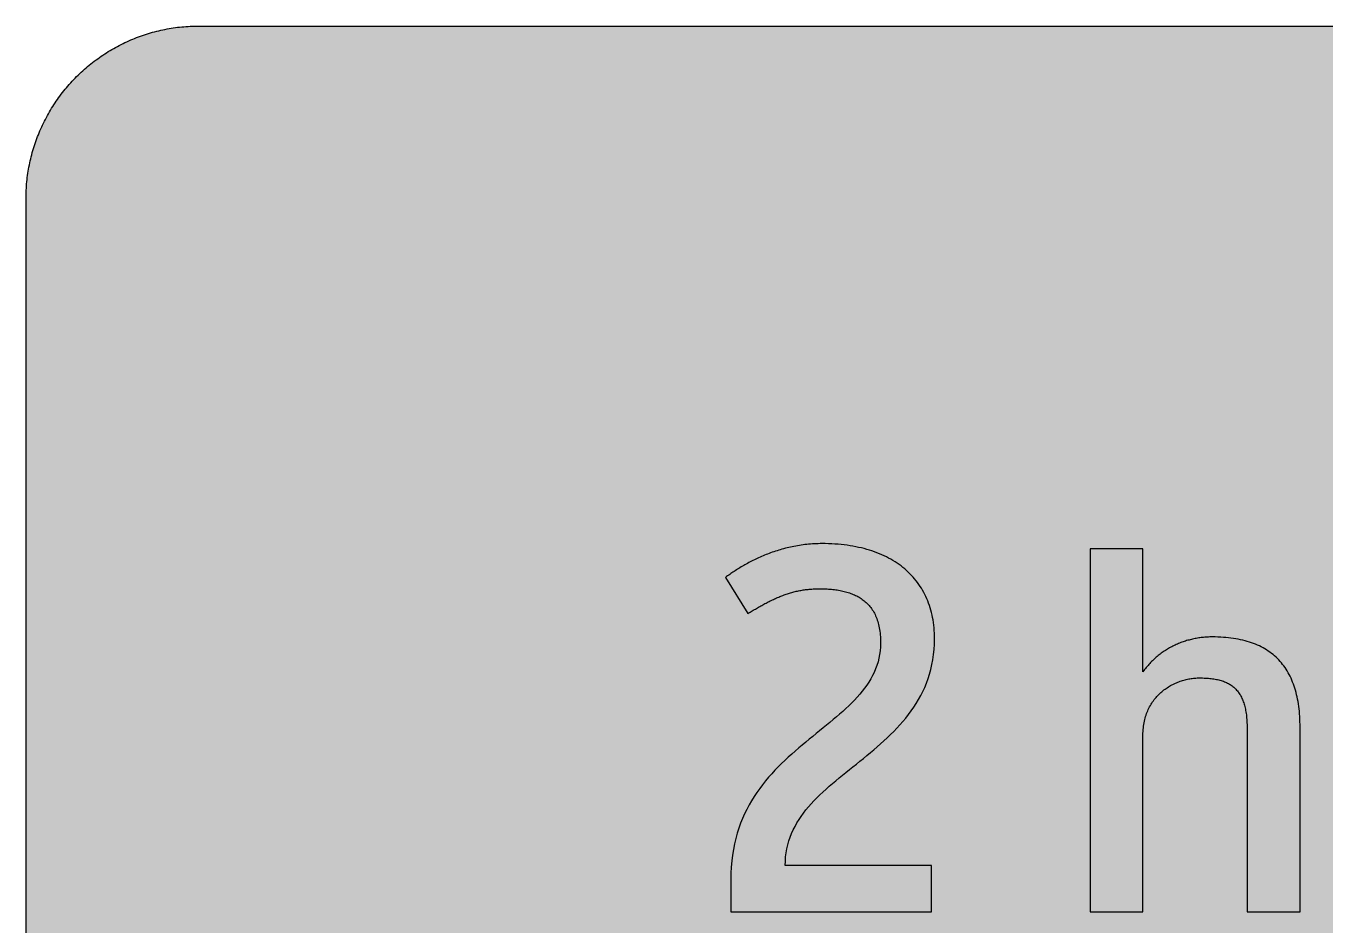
# Model space of a CAD drawing. Header units: millimetres. Extents: x 0 to 212, y 0 to 116.
# Drawn here: x 0.1 to 106.2, y 43 to 116.5 of the extents above; entities that cross this region are included whole.
import ezdxf

# ---------------------------------------------------------------- set-up
doc = ezdxf.new("R2010")
doc.units = ezdxf.units.MM

msp = doc.modelspace()

# ---------------------------------------------------------------- hatches: boundary and pattern name
for color, points in [(254, [(14.1633, 0.0536), (13.9878, 0.0533), (13.8125, 0.0559), (13.6373, 0.061), (13.462, 0.0686), (13.2893, 0.0787), (13.114, 0.0914), (12.9413, 0.1041), (12.7686, 0.1219), (12.5959, 0.1397), (12.4231, 0.16), (12.2504, 0.1829), (12.0777, 0.2057), (11.9075, 0.2337), (11.7373, 0.2616), (11.5672, 0.2921), (11.397, 0.3251), (11.2268, 0.3607), (11.0592, 0.3988), (10.8915, 0.4369), (10.7239, 0.4775), (10.5562, 0.5207), (10.3886, 0.5664), (10.2235, 0.6121), (10.0584, 0.6629), (9.8933, 0.7137), (9.7307, 0.7671), (9.5682, 0.8204), (9.4056, 0.8788), (9.2431, 0.9373), (9.083, 0.9982), (8.923, 1.0617), (8.763, 1.1252), (8.6055, 1.1938), (8.4455, 1.2624), (8.2906, 1.331), (8.1331, 1.4046), (7.9781, 1.4783), (7.8232, 1.5545), (7.6708, 1.6332), (7.5184, 1.7145), (7.366, 1.7958), (7.2161, 1.8796), (7.0663, 1.966), (6.919, 2.0523), (6.7716, 2.1438), (6.6243, 2.2352), (6.4795, 2.3266), (6.3348, 2.4232), (6.19, 2.5197), (6.0477, 2.6187), (5.908, 2.7178), (5.7683, 2.8194), (5.6286, 2.9235), (5.4915, 3.0302), (5.3543, 3.1369), (5.2197, 3.2461), (5.0851, 3.3579), (4.953, 3.4722), (4.8209, 3.5865), (4.6914, 3.7033), (4.5644, 3.8202), (4.4348, 3.9395), (4.3104, 4.0615), (4.1859, 4.1859), (4.0615, 4.3104), (3.9395, 4.4348), (3.8202, 4.5618), (3.7033, 4.6914), (3.5865, 4.8209), (3.4722, 4.953), (3.3579, 5.0851), (3.2487, 5.2197), (3.1369, 5.3543), (3.0302, 5.4915), (2.9235, 5.6286), (2.8194, 5.7683), (2.7178, 5.908), (2.6187, 6.0477), (2.5197, 6.19), (2.4232, 6.3348), (2.3266, 6.477), (2.2352, 6.6243), (2.1438, 6.7691), (2.0523, 6.919), (1.966, 7.0663), (1.8796, 7.2161), (1.7958, 7.366), (1.7145, 7.5184), (1.6332, 7.6708), (1.5545, 7.8232), (1.4783, 7.9781), (1.4046, 8.1331), (1.331, 8.2906), (1.2598, 8.4455), (1.1913, 8.603), (1.1252, 8.763), (1.0592, 8.923), (0.9982, 9.083), (0.9373, 9.2431), (0.8763, 9.4056), (0.8204, 9.5682), (0.7645, 9.7307), (0.7112, 9.8933), (0.6604, 10.0584), (0.6121, 10.2235), (0.5639, 10.3911), (0.5207, 10.5562), (0.4775, 10.7239), (0.4343, 10.8915), (0.3962, 11.0592), (0.3607, 11.2268), (0.3251, 11.397), (0.2921, 11.5672), (0.2616, 11.7373), (0.2311, 11.9075), (0.2057, 12.0802), (0.1803, 12.2504), (0.1575, 12.4231), (0.1372, 12.5959), (0.1194, 12.7686), (0.1041, 12.9413), (0.0889, 13.1166), (0.0787, 13.2893), (0.0686, 13.4645), (0.061, 13.6373), (0.0559, 13.8125), (0.0508, 13.9878), (0.0508, 14.163), (0.0522, 102.3592), (0.0508, 102.5322), (0.0559, 102.7074), (0.061, 102.8827), (0.0686, 103.058), (0.0787, 103.2307), (0.0889, 103.4059), (0.1041, 103.5787), (0.1194, 103.7514), (0.1372, 103.9241), (0.1575, 104.0968), (0.1803, 104.2695), (0.2057, 104.4423), (0.2311, 104.6124), (0.2616, 104.7826), (0.2921, 104.9528), (0.3251, 105.123), (0.3607, 105.2932), (0.3962, 105.4608), (0.4343, 105.6284), (0.4775, 105.7961), (0.5207, 105.9637), (0.5639, 106.1314), (0.6121, 106.2965), (0.6604, 106.4616), (0.7112, 106.6267), (0.7645, 106.7892), (0.8204, 106.9518), (0.8763, 107.1143), (0.9373, 107.2769), (0.9982, 107.4369), (1.0592, 107.5969), (1.1252, 107.757), (1.1913, 107.9144), (1.2598, 108.0745), (1.331, 108.2294), (1.4046, 108.3869), (1.4783, 108.5418), (1.5545, 108.6968), (1.6332, 108.8492), (1.7145, 109.0016), (1.7958, 109.154), (1.8796, 109.3038), (1.966, 109.4537), (2.0523, 109.601), (2.1438, 109.7483), (2.2352, 109.8956), (2.3266, 110.0404), (2.4232, 110.1852), (2.5197, 110.33), (2.6187, 110.4722), (2.7178, 110.6119), (2.8194, 110.7516), (2.9235, 110.8913), (3.0302, 111.0285), (3.1369, 111.1656), (3.2487, 111.3003), (3.3579, 111.4349), (3.4722, 111.567), (3.5865, 111.699), (3.7033, 111.8286), (3.8202, 111.9556), (3.9395, 112.0851), (4.0615, 112.2096), (4.1859, 112.334), (4.3104, 112.4585), (4.4348, 112.5804), (4.5644, 112.6998), (4.6914, 112.8166), (4.8209, 112.9335), (4.953, 113.0478), (5.0851, 113.1621), (5.2197, 113.2713), (5.3543, 113.3831), (5.4915, 113.4897), (5.6286, 113.5964), (5.7683, 113.7006), (5.908, 113.8022), (6.0477, 113.9012), (6.19, 114.0003), (6.3348, 114.0968), (6.4795, 114.1933), (6.6243, 114.2848), (6.7716, 114.3762), (6.919, 114.4676), (7.0663, 114.554), (7.2161, 114.6404), (7.366, 114.7242), (7.5184, 114.8055), (7.6708, 114.8867), (7.8232, 114.9655), (7.9781, 115.0417), (8.1331, 115.1153), (8.2906, 115.189), (8.4455, 115.2601), (8.6055, 115.3287), (8.763, 115.3947), (8.923, 115.4608), (9.083, 115.5217), (9.2431, 115.5827), (9.4056, 115.6437), (9.5682, 115.6995), (9.7307, 115.7554), (9.8933, 115.8088), (10.0584, 115.8596), (10.2235, 115.9078), (10.3886, 115.9561), (10.5562, 115.9993), (10.7239, 116.0424), (10.8915, 116.0856), (11.0592, 116.1237), (11.2268, 116.1593), (11.397, 116.1948), (11.5672, 116.2279), (11.7373, 116.2583), (11.9075, 116.2888), (12.0777, 116.3142), (12.2504, 116.3396), (12.4231, 116.3625), (12.5959, 116.3828), (12.7686, 116.4006), (12.9413, 116.4158), (13.114, 116.4311), (13.2893, 116.4412), (13.462, 116.4514), (13.6373, 116.459), (13.8125, 116.4641), (13.9878, 116.4692), (14.163, 116.4692), (197.6078, 116.4703), (197.7822, 116.4692), (197.9574, 116.4641), (198.1327, 116.459), (198.3054, 116.4514), (198.4807, 116.4412), (198.6534, 116.4311), (198.8287, 116.4158), (199.0014, 116.4006), (199.1741, 116.3828), (199.3468, 116.3625), (199.5195, 116.3396), (199.6897, 116.3142), (199.8624, 116.2888), (200.0326, 116.2583), (200.2028, 116.2279), (200.373, 116.1948), (200.5432, 116.1593), (200.7108, 116.1237), (200.8784, 116.0856), (201.0461, 116.0424), (201.2137, 115.9993), (201.3788, 115.9561), (201.5465, 115.9078), (201.7116, 115.8596), (201.8767, 115.8088), (202.0392, 115.7554), (202.2018, 115.6995), (202.3643, 115.6437), (202.5269, 115.5827), (202.6869, 115.5217), (202.8469, 115.4608), (203.007, 115.3947), (203.167, 115.3287), (203.3245, 115.2601), (203.4794, 115.189), (203.6369, 115.1153), (203.7918, 115.0417), (203.9468, 114.9655), (204.0992, 114.8867), (204.2516, 114.8055), (204.404, 114.7242), (204.5538, 114.6404), (204.7037, 114.554), (204.8535, 114.4676), (205.0009, 114.3762), (205.1456, 114.2848), (205.293, 114.1933), (205.4352, 114.0968), (205.58, 114.0003), (205.7222, 113.9012), (205.8619, 113.8022), (206.0016, 113.7006), (206.1413, 113.5964), (206.2785, 113.4897), (206.4156, 113.3831), (206.5503, 113.2713), (206.6849, 113.1621), (206.817, 113.0478), (206.949, 112.9335), (207.0786, 112.8166), (207.2081, 112.6998), (207.3351, 112.5804), (207.4596, 112.4585), (207.584, 112.334), (207.7085, 112.2096), (207.8304, 112.0851), (207.9498, 111.9556), (208.0666, 111.8286), (208.1835, 111.699), (208.2978, 111.567), (208.4121, 111.4349), (208.5238, 111.3003), (208.6331, 111.1656), (208.7397, 111.0285), (208.8464, 110.8913), (208.9506, 110.7516), (209.0522, 110.6119), (209.1512, 110.4722), (209.2503, 110.33), (209.3468, 110.1852), (209.4433, 110.0404), (209.5348, 109.8956), (209.6262, 109.7483), (209.7176, 109.601), (209.804, 109.4537), (209.8904, 109.3038), (209.9742, 109.154), (210.0555, 109.0016), (210.1367, 108.8492), (210.2155, 108.6968), (210.2917, 108.5418), (210.3653, 108.3869), (210.439, 108.2294), (210.5076, 108.0745), (210.5762, 107.9144), (210.6447, 107.757), (210.7082, 107.5969), (210.7717, 107.4369), (210.8327, 107.2769), (210.8911, 107.1143), (210.9495, 106.9518), (211.0029, 106.7892), (211.0562, 106.6267), (211.107, 106.4616), (211.1578, 106.2965), (211.2035, 106.1314), (211.2493, 105.9637), (211.2924, 105.7961), (211.3331, 105.6284), (211.3712, 105.4608), (211.4093, 105.2932), (211.4448, 105.123), (211.4779, 104.9528), (211.5083, 104.7826), (211.5363, 104.6124), (211.5642, 104.4423), (211.5871, 104.2695), (211.6099, 104.0968), (211.6303, 103.9241), (211.648, 103.7514), (211.6658, 103.5787), (211.6785, 103.4059), (211.6912, 103.2307), (211.7014, 103.058), (211.709, 102.8827), (211.7141, 102.7074), (211.7166, 102.5322), (211.7166, 102.3569), (211.7189, 14.1647), (211.7166, 13.9878), (211.7141, 13.8125), (211.709, 13.6373), (211.7014, 13.4645), (211.6912, 13.2893), (211.6785, 13.1166), (211.6658, 12.9413), (211.648, 12.7686), (211.6303, 12.5959), (211.6099, 12.4231), (211.5871, 12.2504), (211.5642, 12.0802), (211.5363, 11.9075), (211.5083, 11.7373), (211.4779, 11.5672), (211.4448, 11.397), (211.4093, 11.2268), (211.3712, 11.0592), (211.3331, 10.8915), (211.2924, 10.7239), (211.2493, 10.5562), (211.2035, 10.3911), (211.1578, 10.2235), (211.107, 10.0584), (211.0562, 9.8933), (211.0029, 9.7307), (210.9495, 9.5682), (210.8911, 9.4056), (210.8327, 9.2431), (210.7717, 9.083), (210.7082, 8.923), (210.6447, 8.763), (210.5762, 8.603), (210.5076, 8.4455), (210.439, 8.2906), (210.3653, 8.1331), (210.2917, 7.9781), (210.2155, 7.8232), (210.1367, 7.6708), (210.0555, 7.5184), (209.9742, 7.366), (209.8904, 7.2161), (209.804, 7.0663), (209.7176, 6.919), (209.6262, 6.7691), (209.5348, 6.6243), (209.4433, 6.477), (209.3468, 6.3348), (209.2503, 6.19), (209.1512, 6.0477), (209.0522, 5.908), (208.9506, 5.7683), (208.8464, 5.6286), (208.7397, 5.4915), (208.6331, 5.3543), (208.5238, 5.2197), (208.4121, 5.0851), (208.2978, 4.953), (208.1835, 4.8209), (208.0666, 4.6914), (207.9498, 4.5618), (207.8304, 4.4348), (207.7085, 4.3104), (207.584, 4.1859), (207.4596, 4.0615), (207.3351, 3.9395), (207.2081, 3.8202), (207.0786, 3.7033), (206.949, 3.5865), (206.817, 3.4722), (206.6849, 3.3579), (206.5503, 3.2461), (206.4156, 3.1369), (206.2785, 3.0302), (206.1413, 2.9235), (206.0016, 2.8194), (205.8619, 2.7178), (205.7222, 2.6187), (205.58, 2.5197), (205.4352, 2.4232), (205.293, 2.3266), (205.1456, 2.2352), (205.0009, 2.1438), (204.8535, 2.0523), (204.7037, 1.966), (204.5538, 1.8796), (204.404, 1.7958), (204.2516, 1.7145), (204.0992, 1.6332), (203.9468, 1.5545), (203.7918, 1.4783), (203.6369, 1.4046), (203.4794, 1.331), (203.3245, 1.2624), (203.167, 1.1938), (203.007, 1.1252), (202.8469, 1.0617), (202.6869, 0.9982), (202.5269, 0.9373), (202.3643, 0.8788), (202.2018, 0.8204), (202.0392, 0.7671), (201.8767, 0.7137), (201.7116, 0.6629), (201.5465, 0.6121), (201.3788, 0.5664), (201.2137, 0.5207), (201.0461, 0.4775), (200.8784, 0.4369), (200.7108, 0.3988), (200.5432, 0.3607), (200.373, 0.3251), (200.2028, 0.2921), (200.0326, 0.2616), (199.8624, 0.2337), (199.6897, 0.2057), (199.5195, 0.1829), (199.3468, 0.16), (199.1741, 0.1397), (199.0014, 0.1219), (198.8287, 0.1041), (198.6534, 0.0914), (198.4807, 0.0787), (198.3054, 0.0686), (198.1327, 0.061), (197.9574, 0.0559), (197.7822, 0.0533), (197.6069, 0.0533)]), (59, [(64.8367, 70.5234), (64.9605, 70.5206), (65.085, 70.5206), (65.2094, 70.5155), (65.3313, 70.5129), (65.4533, 70.5053), (65.5752, 70.4977), (65.6971, 70.4901), (65.8165, 70.4799), (65.9359, 70.4672), (66.0527, 70.452), (66.1721, 70.4367), (66.2864, 70.4215), (66.4032, 70.4012), (66.5175, 70.3809), (66.6293, 70.358), (66.741, 70.3351), (66.8528, 70.3072), (66.962, 70.2793), (67.0687, 70.2488), (67.1754, 70.2183), (67.2821, 70.1827), (67.3862, 70.1472), (67.4878, 70.1091), (67.5894, 70.0659), (67.6885, 70.0227), (67.785, 69.9795), (67.8815, 69.9313), (67.9755, 69.8805), (68.0669, 69.8271), (68.1584, 69.7713), (68.2473, 69.7154), (68.3336, 69.6544), (68.4174, 69.5909), (68.5013, 69.5274), (68.5825, 69.4588), (68.6613, 69.3877), (68.7375, 69.3141), (68.8111, 69.2379), (68.8848, 69.1566), (68.9534, 69.0753), (69.022, 68.9915), (69.0855, 68.9026), (69.149, 68.8111), (69.2099, 68.7172), (69.2683, 68.6181), (69.3217, 68.519), (69.375, 68.4149), (69.4258, 68.3082), (69.4715, 68.1965), (69.5173, 68.0847), (69.5604, 67.9679), (69.5985, 67.8459), (69.6341, 67.7215), (69.6671, 67.5945), (69.6976, 67.4649), (69.7255, 67.3303), (69.7509, 67.1906), (69.7713, 67.0509), (69.789, 66.9036), (69.8043, 66.7563), (69.8144, 66.6013), (69.8246, 66.4439), (69.8297, 66.2838), (69.8297, 66.1187), (69.8221, 65.7885), (69.7967, 65.466), (69.7535, 65.1535), (69.6925, 64.8487), (69.6189, 64.549), (69.5274, 64.2595), (69.4233, 63.975), (69.3039, 63.6981), (69.1718, 63.4263), (69.027, 63.1622), (68.8696, 62.9006), (68.7019, 62.6466), (68.5216, 62.3951), (68.3311, 62.1487), (68.1304, 61.9074), (67.9196, 61.6687), (67.6986, 61.4324), (67.4726, 61.1988), (67.2363, 60.9676), (66.9925, 60.739), (66.7436, 60.513), (66.487, 60.2844), (66.2254, 60.0608), (65.9587, 59.8348), (65.6895, 59.6087), (65.4152, 59.3852), (65.1358, 59.1591), (64.8538, 58.9305), (64.5719, 58.7019), (64.2874, 58.4708), (64.0004, 58.2371), (63.7134, 58.0034), (63.4263, 57.7647), (63.1419, 57.5208), (62.8548, 57.2745), (62.5729, 57.0255), (62.291, 56.7715), (62.0141, 56.5099), (61.7398, 56.2458), (61.468, 55.9765), (61.2013, 55.6997), (60.9397, 55.4152), (60.6831, 55.1256), (60.4342, 54.8284), (60.1904, 54.5236), (59.9567, 54.2087), (59.7281, 53.8886), (59.5071, 53.5584), (59.2988, 53.2181), (59.0956, 52.8701), (58.9051, 52.512), (58.7248, 52.1437), (58.5572, 51.7627), (58.3997, 51.3715), (58.2549, 50.9702), (58.1228, 50.5562), (58.0034, 50.1294), (57.8993, 49.69), (57.8079, 49.2404), (57.7342, 48.7756), (57.6758, 48.2956), (57.6326, 47.8028), (57.6047, 47.2948), (57.597, 46.7741), (57.598, 44.1508), (73.9814, 44.1508), (73.9814, 47.9182), (62.0434, 47.9182), (62.0522, 48.2752), (62.0776, 48.6232), (62.1208, 48.9636), (62.1792, 49.2938), (62.2529, 49.6164), (62.3443, 49.9313), (62.4484, 50.2387), (62.5653, 50.5384), (62.6974, 50.8305), (62.8421, 51.1175), (62.9996, 51.3969), (63.1673, 51.6712), (63.3476, 51.9379), (63.5381, 52.2021), (63.7362, 52.4586), (63.947, 52.7126), (64.1655, 52.9615), (64.3915, 53.2079), (64.6278, 53.4492), (64.8691, 53.6905), (65.118, 53.9267), (65.3745, 54.1604), (65.6336, 54.3916), (65.9003, 54.6202), (66.1695, 54.8488), (66.4439, 55.0774), (66.7207, 55.3034), (67.0001, 55.532), (67.2821, 55.7581), (67.5665, 55.9841), (67.851, 56.2127), (68.138, 56.4413), (68.4225, 56.6725), (68.7095, 56.9036), (68.9915, 57.1398), (69.276, 57.3761), (69.5554, 57.6148), (69.8322, 57.8587), (70.1065, 58.105), (70.3758, 58.3565), (70.6425, 58.6105), (70.9016, 58.8696), (71.1581, 59.1337), (71.407, 59.4055), (71.6483, 59.6798), (71.882, 59.9618), (72.1106, 60.2488), (72.329, 60.5434), (72.5373, 60.8457), (72.738, 61.153), (72.9285, 61.4705), (73.1088, 61.7957), (73.2765, 62.1284), (73.4339, 62.4713), (73.5787, 62.8244), (73.7108, 63.185), (73.8276, 63.5559), (73.9318, 63.9369), (74.0232, 64.328), (74.0969, 64.7319), (74.1553, 65.1459), (74.1985, 65.5701), (74.2239, 66.0095), (74.234, 66.4591), (74.2315, 66.6826), (74.2239, 66.9061), (74.2112, 67.1246), (74.1934, 67.3405), (74.1705, 67.5538), (74.1451, 67.7647), (74.1121, 67.9729), (74.074, 68.1761), (74.0334, 68.3793), (73.9877, 68.5775), (73.9343, 68.773), (73.8784, 68.9661), (73.8175, 69.154), (73.754, 69.342), (73.6829, 69.5249), (73.6092, 69.7052), (73.5279, 69.883), (73.4441, 70.0557), (73.3552, 70.2259), (73.2638, 70.3936), (73.1647, 70.5587), (73.0631, 70.7187), (72.9564, 70.8762), (72.8447, 71.0311), (72.7304, 71.181), (72.611, 71.3283), (72.4865, 71.4731), (72.357, 71.6128), (72.2249, 71.7499), (72.0877, 71.8845), (71.9455, 72.0141), (71.8007, 72.1411), (71.6509, 72.2655), (71.4959, 72.3849), (71.3384, 72.5018), (71.1759, 72.6135), (71.0082, 72.7227), (70.8381, 72.8269), (70.6628, 72.9285), (70.485, 73.0275), (70.3021, 73.1215), (70.1142, 73.2104), (69.9237, 73.2993), (69.7306, 73.3806), (69.53, 73.4593), (69.3293, 73.5355), (69.121, 73.6067), (68.9127, 73.6752), (68.6968, 73.7387), (68.4809, 73.7972), (68.26, 73.853), (68.0339, 73.9038), (67.8053, 73.9521), (67.5716, 73.9953), (67.3354, 74.0359), (67.0966, 74.0715), (66.8528, 74.102), (66.6039, 74.1299), (66.355, 74.1528), (66.101, 74.1731), (65.8419, 74.1858), (65.5803, 74.1985), (65.3161, 74.2036), (65.0469, 74.2061), (64.8868, 74.2036), (64.7294, 74.201), (64.5693, 74.1959), (64.4144, 74.1883), (64.2569, 74.1807), (64.102, 74.168), (63.9496, 74.1553), (63.7972, 74.1401), (63.6448, 74.1223), (63.4949, 74.1045), (63.3451, 74.0842), (63.1977, 74.0613), (63.0504, 74.0359), (62.9031, 74.0105), (62.7583, 73.9826), (62.6161, 73.9546), (62.4738, 73.9242), (62.3316, 73.8911), (62.1919, 73.8581), (62.0522, 73.8226), (61.915, 73.787), (61.7779, 73.7489), (61.6407, 73.7108), (61.5086, 73.6702), (61.374, 73.6295), (61.2419, 73.5863), (61.1124, 73.5432), (60.9829, 73.4974), (60.8533, 73.4517), (60.7263, 73.4035), (60.6019, 73.3552), (60.4749, 73.3069), (60.3529, 73.2561), (60.231, 73.2053), (60.1091, 73.1545), (59.9897, 73.1012), (59.8703, 73.0479), (59.7535, 72.9945), (59.6392, 72.9386), (59.5249, 72.8828), (59.4106, 72.8269), (59.2988, 72.771), (59.1871, 72.7126), (59.0779, 72.6542), (58.9712, 72.5957), (58.8645, 72.5373), (58.7578, 72.4789), (58.6537, 72.4205), (58.5521, 72.3595), (58.4505, 72.3011), (58.3489, 72.2401), (58.2498, 72.1792), (58.1533, 72.1182), (58.0568, 72.0573), (57.9628, 71.9988), (57.8688, 71.9379), (57.7774, 71.8769), (57.6885, 71.816), (57.597, 71.755), (57.5107, 71.694), (57.4243, 71.6331), (57.338, 71.5747), (57.2567, 71.5137), (57.1729, 71.4527), (58.995, 68.4925), (59.0829, 68.547), (59.1718, 68.6003), (59.2607, 68.6562), (59.3471, 68.7095), (59.436, 68.7629), (59.5224, 68.8162), (59.6113, 68.867), (59.6976, 68.9178), (59.784, 68.9686), (59.8703, 69.0194), (59.9592, 69.0702), (60.0456, 69.1185), (60.1294, 69.1667), (60.2158, 69.215), (60.3021, 69.2633), (60.3885, 69.309), (60.4749, 69.3547), (60.5612, 69.4004), (60.6476, 69.4436), (60.7314, 69.4868), (60.8178, 69.53), (60.9041, 69.5731), (60.9905, 69.6138), (61.0768, 69.6544), (61.1632, 69.6951), (61.2496, 69.7332), (61.3359, 69.7713), (61.4223, 69.8094), (61.5086, 69.8449), (61.5975, 69.883), (61.6839, 69.916), (61.7728, 69.9516), (61.8592, 69.9846), (61.9481, 70.0176), (62.037, 70.0481), (62.1259, 70.0786), (62.2148, 70.1091), (62.3037, 70.137), (62.3951, 70.165), (62.4865, 70.1929), (62.5754, 70.2183), (62.6669, 70.2437), (62.7583, 70.2666), (62.8523, 70.2894), (62.9437, 70.3123), (63.0377, 70.3326), (63.1317, 70.3529), (63.2257, 70.3707), (63.3222, 70.3885), (63.4187, 70.4063), (63.5152, 70.4215), (63.6118, 70.4367), (63.7083, 70.4494), (63.8073, 70.4621), (63.9064, 70.4723), (64.0055, 70.4825), (64.1071, 70.4926), (64.2087, 70.5002), (64.3103, 70.5079), (64.4144, 70.5129), (64.5185, 70.5155), (64.6227, 70.5206), (64.7294, 70.5206), (64.836, 70.5231)]), (59, [(91.2537, 44.1508), (91.2537, 58.5858), (91.2546, 58.735), (91.2597, 58.8797), (91.2698, 59.0245), (91.2825, 59.1668), (91.2978, 59.3065), (91.3181, 59.4436), (91.3409, 59.5757), (91.3663, 59.7078), (91.3968, 59.8373), (91.4298, 59.9643), (91.4654, 60.0888), (91.5035, 60.2082), (91.5467, 60.3275), (91.5899, 60.4444), (91.6381, 60.5587), (91.6864, 60.6704), (91.7397, 60.7797), (91.7956, 60.8838), (91.854, 60.9879), (91.9124, 61.0895), (91.9759, 61.1886), (92.0394, 61.2851), (92.108, 61.3791), (92.1766, 61.4731), (92.2477, 61.562), (92.3214, 61.6483), (92.395, 61.7322), (92.4712, 61.8134), (92.55, 61.8947), (92.6313, 61.9709), (92.7125, 62.0471), (92.7964, 62.1182), (92.8827, 62.1894), (92.9691, 62.2579), (93.0554, 62.324), (93.1443, 62.3875), (93.2358, 62.4459), (93.3272, 62.5069), (93.4187, 62.5627), (93.5126, 62.6161), (93.6066, 62.6669), (93.7031, 62.7177), (93.7997, 62.7634), (93.8962, 62.8091), (93.9927, 62.8523), (94.0918, 62.8929), (94.1883, 62.931), (94.2873, 62.9666), (94.3864, 62.9996), (94.4855, 63.0301), (94.5845, 63.0606), (94.6861, 63.086), (94.7852, 63.1114), (94.8842, 63.1342), (94.9858, 63.1546), (95.0849, 63.1723), (95.184, 63.1876), (95.283, 63.2028), (95.3821, 63.2155), (95.4786, 63.2231), (95.5777, 63.2308), (95.6742, 63.2358), (95.7707, 63.2409), (95.8672, 63.2409), (95.9942, 63.2409), (96.1187, 63.2384), (96.2431, 63.2333), (96.3625, 63.2282), (96.4819, 63.2206), (96.5987, 63.213), (96.713, 63.2003), (96.8248, 63.1901), (96.934, 63.1749), (97.0407, 63.1596), (97.1448, 63.1419), (97.2464, 63.1215), (97.348, 63.1012), (97.4471, 63.0784), (97.5411, 63.053), (97.6351, 63.025), (97.7265, 62.9971), (97.8154, 62.9666), (97.9043, 62.9336), (97.9881, 62.898), (98.0719, 62.8625), (98.1532, 62.8218), (98.232, 62.7812), (98.3082, 62.738), (98.3818, 62.6923), (98.4555, 62.6466), (98.5241, 62.5958), (98.5926, 62.545), (98.6587, 62.4916), (98.7222, 62.4332), (98.7857, 62.3748), (98.8441, 62.3138), (98.9025, 62.2529), (98.9584, 62.1868), (99.0143, 62.1182), (99.0651, 62.0471), (99.1159, 61.976), (99.1641, 61.8998), (99.2099, 61.8236), (99.253, 61.7423), (99.2962, 61.6585), (99.3369, 61.5747), (99.375, 61.4858), (99.4105, 61.3969), (99.4461, 61.3029), (99.4791, 61.2089), (99.5096, 61.1099), (99.5401, 61.0083), (99.5655, 60.9041), (99.5909, 60.7974), (99.6163, 60.6882), (99.6366, 60.5765), (99.6569, 60.4622), (99.6747, 60.3453), (99.6925, 60.2234), (99.7052, 60.1015), (99.7179, 59.9745), (99.7306, 59.8449), (99.7382, 59.7129), (99.7458, 59.5782), (99.7534, 59.4411), (99.756, 59.2988), (99.7585, 59.1541), (99.761, 59.0067), (99.7617, 44.1508), (104.0804, 44.1508), (104.0804, 59.2208), (104.0765, 59.4436), (104.0714, 59.6646), (104.0638, 59.883), (104.0536, 60.0964), (104.0384, 60.3098), (104.0206, 60.5155), (103.9978, 60.7212), (103.9724, 60.9219), (103.9444, 61.12), (103.9139, 61.3131), (103.8784, 61.5036), (103.8403, 61.6915), (103.7971, 61.8744), (103.7514, 62.0547), (103.7031, 62.2325), (103.6523, 62.4053), (103.5964, 62.5754), (103.538, 62.7431), (103.4745, 62.9056), (103.4085, 63.0657), (103.3399, 63.2231), (103.2662, 63.3755), (103.19, 63.5254), (103.1113, 63.6702), (103.0275, 63.8124), (102.9411, 63.9521), (102.8497, 64.0867), (102.7557, 64.2188), (102.6566, 64.3484), (102.5576, 64.4728), (102.4509, 64.5947), (102.3442, 64.7116), (102.2325, 64.8259), (102.1156, 64.9376), (101.9962, 65.0443), (101.8743, 65.1485), (101.7473, 65.2475), (101.6178, 65.344), (101.4832, 65.438), (101.346, 65.5269), (101.2063, 65.6133), (101.0615, 65.6946), (100.9117, 65.7733), (100.7593, 65.8495), (100.6043, 65.9206), (100.4443, 65.9892), (100.2817, 66.0527), (100.1141, 66.1137), (99.9439, 66.1695), (99.7687, 66.2229), (99.5909, 66.2737), (99.408, 66.3194), (99.2226, 66.3626), (99.0321, 66.4007), (98.839, 66.4362), (98.6409, 66.4667), (98.4402, 66.4947), (98.2345, 66.5175), (98.0262, 66.5378), (97.8154, 66.5556), (97.597, 66.5683), (97.376, 66.5785), (97.1525, 66.5836), (96.9239, 66.5861), (96.8223, 66.5836), (96.7181, 66.5836), (96.6165, 66.5785), (96.5124, 66.5734), (96.4108, 66.5683), (96.3092, 66.5607), (96.2076, 66.5505), (96.106, 66.5404), (96.0044, 66.5302), (95.9028, 66.5175), (95.8037, 66.5023), (95.7021, 66.487), (95.6031, 66.4693), (95.504, 66.4515), (95.4049, 66.4312), (95.3059, 66.4108), (95.2068, 66.388), (95.1103, 66.3626), (95.0112, 66.3372), (94.9147, 66.3118), (94.8182, 66.2838), (94.7217, 66.2534), (94.6252, 66.2229), (94.5312, 66.1899), (94.4347, 66.1568), (94.3407, 66.1213), (94.2467, 66.0857), (94.1527, 66.0476), (94.0613, 66.007), (93.9698, 65.9663), (93.8784, 65.9257), (93.787, 65.8825), (93.6955, 65.8368), (93.6066, 65.7911), (93.5177, 65.7428), (93.4288, 65.6946), (93.3399, 65.6438), (93.2536, 65.5904), (93.1672, 65.5371), (93.0808, 65.4837), (92.9945, 65.4279), (92.9107, 65.3694), (92.8268, 65.311), (92.743, 65.2501), (92.6617, 65.1891), (92.5779, 65.1256), (92.4992, 65.0621), (92.4179, 64.9961), (92.3392, 64.9275), (92.2604, 64.8589), (92.1817, 64.7903), (92.1055, 64.7192), (92.0293, 64.6455), (91.9556, 64.5719), (91.8794, 64.4957), (91.8058, 64.4169), (91.7346, 64.3382), (91.6635, 64.2595), (91.5924, 64.1782), (91.5213, 64.0944), (91.4527, 64.0105), (91.3841, 63.9242), (91.3181, 63.8378), (91.252, 63.7489), (91.2537, 73.7842), (86.935, 73.7842), (86.935, 44.1508)])]:
    msp.add_hatch(color=color).paths.add_polyline_path(points)
h = msp.add_hatch(color=59)
h.paths.add_polyline_path([(14.1633, 3.5814), (13.8887, 3.5839), (13.6169, 3.5941), (13.3477, 3.6119), (13.081, 3.6347), (12.8143, 3.6652), (12.5501, 3.7008), (12.2885, 3.7465), (12.0294, 3.7948), (11.7729, 3.8506), (11.5164, 3.9141), (11.2649, 3.9827), (11.016, 4.0564), (10.7671, 4.1351), (10.5232, 4.2215), (10.2819, 4.3129), (10.0432, 4.412), (9.8069, 4.5161), (9.5733, 4.6228), (9.3447, 4.7371), (9.1186, 4.8565), (8.8951, 4.9809), (8.6741, 5.113), (8.4582, 5.2476), (8.2448, 5.3873), (8.0366, 5.5321), (7.8308, 5.682), (7.6276, 5.8369), (7.4295, 5.9969), (7.2365, 6.1595), (7.046, 6.3297), (6.8605, 6.5024), (6.6777, 6.6802), (6.5024, 6.8605), (6.3271, 7.046), (6.1595, 7.2365), (5.9969, 7.432), (5.8369, 7.6302), (5.682, 7.8308), (5.5321, 8.0366), (5.3873, 8.2448), (5.2451, 8.4582), (5.1105, 8.6741), (4.9809, 8.8951), (4.8565, 9.1186), (4.7371, 9.3447), (4.6228, 9.5758), (4.5136, 9.8069), (4.4094, 10.0432), (4.3129, 10.2819), (4.2215, 10.5232), (4.1351, 10.7696), (4.0538, 11.016), (3.9802, 11.2649), (3.9116, 11.5189), (3.8506, 11.7729), (3.7948, 12.0294), (3.744, 12.2911), (3.7008, 12.5527), (3.6627, 12.8143), (3.6322, 13.081), (3.6093, 13.3502), (3.5916, 13.6195), (3.5814, 13.8913), (3.5789, 14.163), (3.58, 102.3592), (3.5814, 102.6312), (3.5916, 102.903), (3.6093, 103.1723), (3.6322, 103.439), (3.6627, 103.7057), (3.7008, 103.9698), (3.744, 104.2314), (3.7948, 104.4905), (3.8506, 104.7471), (3.9116, 105.0036), (3.9802, 105.2551), (4.0538, 105.504), (4.1351, 105.7529), (4.2215, 105.9967), (4.3129, 106.238), (4.4094, 106.4768), (4.5136, 106.713), (4.6228, 106.9467), (4.7371, 107.1753), (4.8565, 107.4014), (4.9809, 107.6249), (5.1105, 107.8459), (5.2451, 108.0618), (5.3873, 108.2751), (5.5321, 108.4834), (5.682, 108.6891), (5.8369, 108.8923), (5.9969, 109.0905), (6.1595, 109.2835), (6.3271, 109.474), (6.5024, 109.6594), (6.6777, 109.8423), (6.8605, 110.0176), (7.046, 110.1928), (7.2365, 110.3605), (7.4295, 110.523), (7.6276, 110.683), (7.8308, 110.838), (8.0366, 110.9878), (8.2448, 111.1326), (8.4582, 111.2749), (8.6741, 111.4095), (8.8951, 111.539), (9.1186, 111.6635), (9.3447, 111.7829), (9.5733, 111.8972), (9.8069, 112.0064), (10.0432, 112.1105), (10.2819, 112.207), (10.5232, 112.2985), (10.7671, 112.3848), (11.016, 112.4661), (11.2649, 112.5398), (11.5164, 112.6084), (11.7729, 112.6693), (12.0294, 112.7252), (12.2885, 112.776), (12.5501, 112.8192), (12.8143, 112.8573), (13.081, 112.8878), (13.3477, 112.9106), (13.6169, 112.9284), (13.8887, 112.9386), (14.163, 112.9411), (197.6078, 112.9425), (197.8787, 112.9386), (198.1505, 112.9284), (198.4197, 112.9106), (198.689, 112.8878), (198.9557, 112.8573), (199.2173, 112.8192), (199.4789, 112.776), (199.7405, 112.7252), (199.9971, 112.6693), (200.2511, 112.6084), (200.5051, 112.5398), (200.754, 112.4661), (201.0004, 112.3848), (201.2467, 112.2985), (201.488, 112.207), (201.7268, 112.1105), (201.963, 112.0064), (202.1942, 111.8972), (202.4253, 111.7829), (202.6514, 111.6635), (202.8749, 111.539), (203.0959, 111.4095), (203.3118, 111.2749), (203.5251, 111.1326), (203.7334, 110.9878), (203.9391, 110.838), (204.1398, 110.683), (204.3379, 110.523), (204.5335, 110.3605), (204.724, 110.1928), (204.9094, 110.0176), (205.0898, 109.8423), (205.2676, 109.6594), (205.4403, 109.474), (205.6105, 109.2835), (205.773, 109.0905), (205.933, 108.8923), (206.088, 108.6891), (206.2378, 108.4834), (206.3826, 108.2751), (206.5223, 108.0618), (206.6569, 107.8459), (206.789, 107.6249), (206.9135, 107.4014), (207.0329, 107.1753), (207.1472, 106.9467), (207.2538, 106.713), (207.358, 106.4768), (207.457, 106.238), (207.5485, 105.9967), (207.6348, 105.7529), (207.7136, 105.504), (207.7872, 105.2551), (207.8558, 105.0036), (207.9193, 104.7471), (207.9752, 104.4905), (208.0235, 104.2314), (208.0692, 103.9698), (208.1047, 103.7057), (208.1352, 103.439), (208.1581, 103.1723), (208.1759, 102.903), (208.186, 102.6312), (208.1911, 102.3569), (208.1911, 14.1647), (208.186, 13.8913), (208.1759, 13.6195), (208.1581, 13.3502), (208.1352, 13.081), (208.1047, 12.8143), (208.0692, 12.5527), (208.0235, 12.2911), (207.9752, 12.0294), (207.9193, 11.7729), (207.8558, 11.5189), (207.7872, 11.2649), (207.7136, 11.016), (207.6348, 10.7696), (207.5485, 10.5232), (207.457, 10.2819), (207.358, 10.0432), (207.2538, 9.8069), (207.1472, 9.5758), (207.0329, 9.3447), (206.9135, 9.1186), (206.789, 8.8951), (206.6569, 8.6741), (206.5223, 8.4582), (206.3826, 8.2448), (206.2378, 8.0366), (206.088, 7.8308), (205.933, 7.6302), (205.773, 7.432), (205.6105, 7.2365), (205.4403, 7.046), (205.2676, 6.8605), (205.0898, 6.6802), (204.9094, 6.5024), (204.724, 6.3297), (204.5335, 6.1595), (204.3379, 5.9969), (204.1398, 5.8369), (203.9391, 5.682), (203.7334, 5.5321), (203.5251, 5.3873), (203.3118, 5.2476), (203.0959, 5.113), (202.8749, 4.9809), (202.6514, 4.8565), (202.4253, 4.7371), (202.1942, 4.6228), (201.963, 4.5161), (201.7268, 4.412), (201.488, 4.3129), (201.2467, 4.2215), (201.0004, 4.1351), (200.754, 4.0564), (200.5051, 3.9827), (200.2511, 3.9141), (199.9971, 3.8506), (199.7405, 3.7948), (199.4789, 3.7465), (199.2173, 3.7008), (198.9557, 3.6652), (198.689, 3.6347), (198.4197, 3.6119), (198.1505, 3.5941), (197.8787, 3.5839), (197.6069, 3.5789)])
h.paths.add_polyline_path([(14.1633, 8.8731), (14.0259, 8.8748), (13.8887, 8.8798), (13.7541, 8.8875), (13.622, 8.9002), (13.4874, 8.9154), (13.3553, 8.9332), (13.2258, 8.9535), (13.0962, 8.9789), (12.9667, 9.0068), (12.8397, 9.0373), (12.7127, 9.0729), (12.5882, 9.1084), (12.4663, 9.1491), (12.3419, 9.1923), (12.2225, 9.238), (12.1031, 9.2888), (11.9837, 9.3396), (11.8694, 9.3929), (11.7526, 9.4513), (11.6408, 9.5098), (11.5291, 9.5733), (11.4198, 9.6368), (11.3106, 9.7053), (11.2039, 9.7765), (11.0998, 9.8476), (10.9957, 9.9238), (10.8966, 10), (10.7975, 10.0787), (10.6985, 10.1625), (10.6045, 10.2464), (10.5105, 10.3327), (10.4216, 10.4216), (10.3327, 10.5131), (10.2464, 10.6045), (10.16, 10.701), (10.0787, 10.7975), (10, 10.8966), (9.9212, 10.9982), (9.8476, 11.0998), (9.7739, 11.2039), (9.7053, 11.3106), (9.6368, 11.4198), (9.5707, 11.5291), (9.5098, 11.6408), (9.4488, 11.7551), (9.3929, 11.8694), (9.337, 11.9863), (9.2862, 12.1031), (9.238, 12.2225), (9.1923, 12.3444), (9.1491, 12.4663), (9.1084, 12.5908), (9.0703, 12.7152), (9.0373, 12.8397), (9.0068, 12.9692), (8.9789, 13.0962), (8.9535, 13.2258), (8.9306, 13.3579), (8.9129, 13.4899), (8.8976, 13.622), (8.8849, 13.7566), (8.8773, 13.8913), (8.8722, 14.0259), (8.8697, 14.163), (8.8717, 102.3592), (8.8722, 102.4941), (8.8773, 102.6312), (8.8849, 102.7659), (8.8976, 102.8979), (8.9129, 103.0326), (8.9306, 103.1646), (8.9535, 103.2942), (8.9789, 103.4237), (9.0068, 103.5533), (9.0373, 103.6803), (9.0703, 103.8073), (9.1084, 103.9317), (9.1491, 104.0536), (9.1923, 104.1781), (9.238, 104.2975), (9.2862, 104.4169), (9.337, 104.5362), (9.3929, 104.6505), (9.4488, 104.7674), (9.5098, 104.8791), (9.5707, 104.9909), (9.6368, 105.1001), (9.7053, 105.2093), (9.7739, 105.316), (9.8476, 105.4202), (9.9212, 105.5243), (10, 105.6234), (10.0787, 105.7224), (10.16, 105.8215), (10.2464, 105.9155), (10.3327, 106.0094), (10.4216, 106.0983), (10.5105, 106.1872), (10.6045, 106.2736), (10.6985, 106.36), (10.7975, 106.4412), (10.8966, 106.52), (10.9957, 106.5987), (11.0998, 106.6724), (11.2039, 106.746), (11.3106, 106.8146), (11.4198, 106.8832), (11.5291, 106.9492), (11.6408, 107.0102), (11.7526, 107.0712), (11.8694, 107.127), (11.9837, 107.1829), (12.1031, 107.2337), (12.2225, 107.282), (12.3419, 107.3277), (12.4663, 107.3709), (12.5882, 107.4115), (12.7127, 107.4496), (12.8397, 107.4826), (12.9667, 107.5131), (13.0962, 107.5411), (13.2258, 107.5665), (13.3553, 107.5893), (13.4874, 107.6071), (13.622, 107.6223), (13.7541, 107.635), (13.8887, 107.6427), (14.0259, 107.6477), (14.163, 107.6503), (197.6078, 107.6508), (197.7441, 107.6477), (197.8787, 107.6427), (198.0133, 107.635), (198.1479, 107.6223), (198.28, 107.6071), (198.4121, 107.5893), (198.5442, 107.5665), (198.6737, 107.5411), (198.8007, 107.5131), (198.9303, 107.4826), (199.0547, 107.4496), (199.1792, 107.4115), (199.3036, 107.3709), (199.4256, 107.3277), (199.5475, 107.282), (199.6669, 107.2337), (199.7837, 107.1829), (199.9005, 107.127), (200.0148, 107.0712), (200.1291, 107.0102), (200.2409, 106.9492), (200.3501, 106.8832), (200.4593, 106.8146), (200.566, 106.746), (200.6702, 106.6724), (200.7718, 106.5987), (200.8734, 106.52), (200.9724, 106.4412), (201.0689, 106.36), (201.1655, 106.2736), (201.2569, 106.1872), (201.3483, 106.0983), (201.4372, 106.0094), (201.5236, 105.9155), (201.6074, 105.8215), (201.6912, 105.7224), (201.77, 105.6234), (201.8462, 105.5243), (201.9224, 105.4202), (201.9935, 105.316), (202.0646, 105.2093), (202.1332, 105.1001), (202.1967, 104.9909), (202.2602, 104.8791), (202.3186, 104.7674), (202.377, 104.6505), (202.4304, 104.5362), (202.4812, 104.4169), (202.532, 104.2975), (202.5777, 104.1781), (202.6209, 104.0536), (202.6615, 103.9317), (202.6971, 103.8073), (202.7326, 103.6803), (202.7631, 103.5533), (202.7911, 103.4237), (202.8165, 103.2942), (202.8368, 103.1646), (202.8546, 103.0326), (202.8698, 102.8979), (202.8825, 102.7659), (202.8901, 102.6312), (202.8952, 102.4941), (202.8977, 102.3569), (202.8994, 14.1647), (202.8952, 14.0259), (202.8901, 13.8913), (202.8825, 13.7566), (202.8698, 13.622), (202.8546, 13.4899), (202.8368, 13.3579), (202.8165, 13.2258), (202.7911, 13.0962), (202.7631, 12.9692), (202.7326, 12.8397), (202.6971, 12.7152), (202.6615, 12.5908), (202.6209, 12.4663), (202.5777, 12.3444), (202.532, 12.2225), (202.4812, 12.1031), (202.4304, 11.9863), (202.377, 11.8694), (202.3186, 11.7551), (202.2602, 11.6408), (202.1967, 11.5291), (202.1332, 11.4198), (202.0646, 11.3106), (201.9935, 11.2039), (201.9224, 11.0998), (201.8462, 10.9982), (201.77, 10.8966), (201.6912, 10.7975), (201.6074, 10.701), (201.5236, 10.6045), (201.4372, 10.5131), (201.3483, 10.4216), (201.2569, 10.3327), (201.1655, 10.2464), (201.0689, 10.1625), (200.9724, 10.0787), (200.8734, 10), (200.7718, 9.9238), (200.6702, 9.8476), (200.566, 9.7765), (200.4593, 9.7053), (200.3501, 9.6368), (200.2409, 9.5733), (200.1291, 9.5098), (200.0148, 9.4513), (199.9005, 9.3929), (199.7837, 9.3396), (199.6669, 9.2888), (199.5475, 9.238), (199.4256, 9.1923), (199.3036, 9.1491), (199.1792, 9.1084), (199.0547, 9.0729), (198.9303, 9.0373), (198.8007, 9.0068), (198.6737, 8.9789), (198.5442, 8.9535), (198.4121, 8.9332), (198.28, 8.9154), (198.1479, 8.9002), (198.0133, 8.8875), (197.8787, 8.8798), (197.7441, 8.8748), (197.6069, 8.8722)], flags=16)

# ---------------------------------------------------------------- linework, layer by layer
at = {"color": 254}
msp.add_lwpolyline([(0.0508, 14.163), (0.0522, 102.3592), (0.0508, 102.5322), (0.0559, 102.7074), (0.061, 102.8827), (0.0686, 103.058), (0.0787, 103.2307), (0.0889, 103.4059), (0.1041, 103.5787), (0.1194, 103.7514), (0.1372, 103.9241), (0.1575, 104.0968), (0.1803, 104.2695), (0.2057, 104.4423), (0.2311, 104.6124), (0.2616, 104.7826), (0.2921, 104.9528), (0.3251, 105.123), (0.3607, 105.2932), (0.3962, 105.4608), (0.4343, 105.6284), (0.4775, 105.7961), (0.5207, 105.9637), (0.5639, 106.1314), (0.6121, 106.2965), (0.6604, 106.4616), (0.7112, 106.6267), (0.7645, 106.7892), (0.8204, 106.9518), (0.8763, 107.1143), (0.9373, 107.2769), (0.9982, 107.4369), (1.0592, 107.5969), (1.1252, 107.757), (1.1913, 107.9144), (1.2598, 108.0745), (1.331, 108.2294), (1.4046, 108.3869), (1.4783, 108.5418), (1.5545, 108.6968), (1.6332, 108.8492), (1.7145, 109.0016), (1.7958, 109.154), (1.8796, 109.3038), (1.966, 109.4537), (2.0523, 109.601), (2.1438, 109.7483), (2.2352, 109.8956), (2.3266, 110.0404), (2.4232, 110.1852), (2.5197, 110.33), (2.6187, 110.4722), (2.7178, 110.6119), (2.8194, 110.7516), (2.9235, 110.8913), (3.0302, 111.0285), (3.1369, 111.1656), (3.2487, 111.3003), (3.3579, 111.4349), (3.4722, 111.567), (3.5865, 111.699), (3.7033, 111.8286), (3.8202, 111.9556), (3.9395, 112.0851), (4.0615, 112.2096), (4.1859, 112.334), (4.3104, 112.4585), (4.4348, 112.5804), (4.5644, 112.6998), (4.6914, 112.8166), (4.8209, 112.9335), (4.953, 113.0478), (5.0851, 113.1621), (5.2197, 113.2713), (5.3543, 113.3831), (5.4915, 113.4897), (5.6286, 113.5964), (5.7683, 113.7006), (5.908, 113.8022), (6.0477, 113.9012), (6.19, 114.0003), (6.3348, 114.0968), (6.4795, 114.1933), (6.6243, 114.2848), (6.7716, 114.3762), (6.919, 114.4676), (7.0663, 114.554), (7.2161, 114.6404), (7.366, 114.7242), (7.5184, 114.8055), (7.6708, 114.8867), (7.8232, 114.9655), (7.9781, 115.0417), (8.1331, 115.1153), (8.2906, 115.189), (8.4455, 115.2601), (8.6055, 115.3287), (8.763, 115.3947), (8.923, 115.4608), (9.083, 115.5217), (9.2431, 115.5827), (9.4056, 115.6437), (9.5682, 115.6995), (9.7307, 115.7554), (9.8933, 115.8088), (10.0584, 115.8596), (10.2235, 115.9078), (10.3886, 115.9561), (10.5562, 115.9993), (10.7239, 116.0424), (10.8915, 116.0856), (11.0592, 116.1237), (11.2268, 116.1593), (11.397, 116.1948), (11.5672, 116.2279), (11.7373, 116.2583), (11.9075, 116.2888), (12.0777, 116.3142), (12.2504, 116.3396), (12.4231, 116.3625), (12.5959, 116.3828), (12.7686, 116.4006), (12.9413, 116.4158), (13.114, 116.4311), (13.2893, 116.4412), (13.462, 116.4514), (13.6373, 116.459), (13.8125, 116.4641), (13.9878, 116.4692), (14.163, 116.4692), (197.6078, 116.4703)], dxfattribs=at)
at = {"color": 59}
for points in [[(64.8367, 70.5234), (64.9605, 70.5206), (65.085, 70.5206), (65.2094, 70.5155), (65.3313, 70.5129), (65.4533, 70.5053), (65.5752, 70.4977), (65.6971, 70.4901), (65.8165, 70.4799), (65.9359, 70.4672), (66.0527, 70.452), (66.1721, 70.4367), (66.2864, 70.4215), (66.4032, 70.4012), (66.5175, 70.3809), (66.6293, 70.358), (66.741, 70.3351), (66.8528, 70.3072), (66.962, 70.2793), (67.0687, 70.2488), (67.1754, 70.2183), (67.2821, 70.1827), (67.3862, 70.1472), (67.4878, 70.1091), (67.5894, 70.0659), (67.6885, 70.0227), (67.785, 69.9795), (67.8815, 69.9313), (67.9755, 69.8805), (68.0669, 69.8271), (68.1584, 69.7713), (68.2473, 69.7154), (68.3336, 69.6544), (68.4174, 69.5909), (68.5013, 69.5274), (68.5825, 69.4588), (68.6613, 69.3877), (68.7375, 69.3141), (68.8111, 69.2379), (68.8848, 69.1566), (68.9534, 69.0753), (69.022, 68.9915), (69.0855, 68.9026), (69.149, 68.8111), (69.2099, 68.7172), (69.2683, 68.6181), (69.3217, 68.519), (69.375, 68.4149), (69.4258, 68.3082), (69.4715, 68.1965), (69.5173, 68.0847), (69.5604, 67.9679), (69.5985, 67.8459), (69.6341, 67.7215), (69.6671, 67.5945), (69.6976, 67.4649), (69.7255, 67.3303), (69.7509, 67.1906), (69.7713, 67.0509), (69.789, 66.9036), (69.8043, 66.7563), (69.8144, 66.6013), (69.8246, 66.4439), (69.8297, 66.2838), (69.8297, 66.1187), (69.8221, 65.7885), (69.7967, 65.466), (69.7535, 65.1535), (69.6925, 64.8487), (69.6189, 64.549), (69.5274, 64.2595), (69.4233, 63.975), (69.3039, 63.6981), (69.1718, 63.4263), (69.027, 63.1622), (68.8696, 62.9006), (68.7019, 62.6466), (68.5216, 62.3951), (68.3311, 62.1487), (68.1304, 61.9074), (67.9196, 61.6687), (67.6986, 61.4324), (67.4726, 61.1988), (67.2363, 60.9676), (66.9925, 60.739), (66.7436, 60.513), (66.487, 60.2844), (66.2254, 60.0608), (65.9587, 59.8348), (65.6895, 59.6087), (65.4152, 59.3852), (65.1358, 59.1591), (64.8538, 58.9305), (64.5719, 58.7019), (64.2874, 58.4708), (64.0004, 58.2371), (63.7134, 58.0034), (63.4263, 57.7647), (63.1419, 57.5208), (62.8548, 57.2745), (62.5729, 57.0255), (62.291, 56.7715), (62.0141, 56.5099), (61.7398, 56.2458), (61.468, 55.9765), (61.2013, 55.6997), (60.9397, 55.4152), (60.6831, 55.1256), (60.4342, 54.8284), (60.1904, 54.5236), (59.9567, 54.2087), (59.7281, 53.8886), (59.5071, 53.5584), (59.2988, 53.2181), (59.0956, 52.8701), (58.9051, 52.512), (58.7248, 52.1437), (58.5572, 51.7627), (58.3997, 51.3715), (58.2549, 50.9702), (58.1228, 50.5562), (58.0034, 50.1294), (57.8993, 49.69), (57.8079, 49.2404), (57.7342, 48.7756), (57.6758, 48.2956), (57.6326, 47.8028), (57.6047, 47.2948), (57.597, 46.7741), (57.598, 44.1508), (73.9814, 44.1508), (73.9814, 47.9182), (62.0434, 47.9182), (62.0522, 48.2752), (62.0776, 48.6232), (62.1208, 48.9636), (62.1792, 49.2938), (62.2529, 49.6164), (62.3443, 49.9313), (62.4484, 50.2387), (62.5653, 50.5384), (62.6974, 50.8305), (62.8421, 51.1175), (62.9996, 51.3969), (63.1673, 51.6712), (63.3476, 51.9379), (63.5381, 52.2021), (63.7362, 52.4586), (63.947, 52.7126), (64.1655, 52.9615), (64.3915, 53.2079), (64.6278, 53.4492), (64.8691, 53.6905), (65.118, 53.9267), (65.3745, 54.1604), (65.6336, 54.3916), (65.9003, 54.6202), (66.1695, 54.8488), (66.4439, 55.0774), (66.7207, 55.3034), (67.0001, 55.532), (67.2821, 55.7581), (67.5665, 55.9841), (67.851, 56.2127), (68.138, 56.4413), (68.4225, 56.6725), (68.7095, 56.9036), (68.9915, 57.1398), (69.276, 57.3761), (69.5554, 57.6148), (69.8322, 57.8587), (70.1065, 58.105), (70.3758, 58.3565), (70.6425, 58.6105), (70.9016, 58.8696), (71.1581, 59.1337), (71.407, 59.4055), (71.6483, 59.6798), (71.882, 59.9618), (72.1106, 60.2488), (72.329, 60.5434), (72.5373, 60.8457), (72.738, 61.153), (72.9285, 61.4705), (73.1088, 61.7957), (73.2765, 62.1284), (73.4339, 62.4713), (73.5787, 62.8244), (73.7108, 63.185), (73.8276, 63.5559), (73.9318, 63.9369), (74.0232, 64.328), (74.0969, 64.7319), (74.1553, 65.1459), (74.1985, 65.5701), (74.2239, 66.0095), (74.234, 66.4591), (74.2315, 66.6826), (74.2239, 66.9061), (74.2112, 67.1246), (74.1934, 67.3405), (74.1705, 67.5538), (74.1451, 67.7647), (74.1121, 67.9729), (74.074, 68.1761), (74.0334, 68.3793), (73.9877, 68.5775), (73.9343, 68.773), (73.8784, 68.9661), (73.8175, 69.154), (73.754, 69.342), (73.6829, 69.5249), (73.6092, 69.7052), (73.5279, 69.883), (73.4441, 70.0557), (73.3552, 70.2259), (73.2638, 70.3936), (73.1647, 70.5587), (73.0631, 70.7187), (72.9564, 70.8762), (72.8447, 71.0311), (72.7304, 71.181), (72.611, 71.3283), (72.4865, 71.4731), (72.357, 71.6128), (72.2249, 71.7499), (72.0877, 71.8845), (71.9455, 72.0141), (71.8007, 72.1411), (71.6509, 72.2655), (71.4959, 72.3849), (71.3384, 72.5018), (71.1759, 72.6135), (71.0082, 72.7227), (70.8381, 72.8269), (70.6628, 72.9285), (70.485, 73.0275), (70.3021, 73.1215), (70.1142, 73.2104), (69.9237, 73.2993), (69.7306, 73.3806), (69.53, 73.4593), (69.3293, 73.5355), (69.121, 73.6067), (68.9127, 73.6752), (68.6968, 73.7387), (68.4809, 73.7972), (68.26, 73.853), (68.0339, 73.9038), (67.8053, 73.9521), (67.5716, 73.9953), (67.3354, 74.0359), (67.0966, 74.0715), (66.8528, 74.102), (66.6039, 74.1299), (66.355, 74.1528), (66.101, 74.1731), (65.8419, 74.1858), (65.5803, 74.1985), (65.3161, 74.2036), (65.0469, 74.2061), (64.8868, 74.2036), (64.7294, 74.201), (64.5693, 74.1959), (64.4144, 74.1883), (64.2569, 74.1807), (64.102, 74.168), (63.9496, 74.1553), (63.7972, 74.1401), (63.6448, 74.1223), (63.4949, 74.1045), (63.3451, 74.0842), (63.1977, 74.0613), (63.0504, 74.0359), (62.9031, 74.0105), (62.7583, 73.9826), (62.6161, 73.9546), (62.4738, 73.9242), (62.3316, 73.8911), (62.1919, 73.8581), (62.0522, 73.8226), (61.915, 73.787), (61.7779, 73.7489), (61.6407, 73.7108), (61.5086, 73.6702), (61.374, 73.6295), (61.2419, 73.5863), (61.1124, 73.5432), (60.9829, 73.4974), (60.8533, 73.4517), (60.7263, 73.4035), (60.6019, 73.3552), (60.4749, 73.3069), (60.3529, 73.2561), (60.231, 73.2053), (60.1091, 73.1545), (59.9897, 73.1012), (59.8703, 73.0479), (59.7535, 72.9945), (59.6392, 72.9386), (59.5249, 72.8828), (59.4106, 72.8269), (59.2988, 72.771), (59.1871, 72.7126), (59.0779, 72.6542), (58.9712, 72.5957), (58.8645, 72.5373), (58.7578, 72.4789), (58.6537, 72.4205), (58.5521, 72.3595), (58.4505, 72.3011), (58.3489, 72.2401), (58.2498, 72.1792), (58.1533, 72.1182), (58.0568, 72.0573), (57.9628, 71.9988), (57.8688, 71.9379), (57.7774, 71.8769), (57.6885, 71.816), (57.597, 71.755), (57.5107, 71.694), (57.4243, 71.6331), (57.338, 71.5747), (57.2567, 71.5137), (57.1729, 71.4527), (58.995, 68.4925), (59.0829, 68.547), (59.1718, 68.6003), (59.2607, 68.6562), (59.3471, 68.7095), (59.436, 68.7629), (59.5224, 68.8162), (59.6113, 68.867), (59.6976, 68.9178), (59.784, 68.9686), (59.8703, 69.0194), (59.9592, 69.0702), (60.0456, 69.1185), (60.1294, 69.1667), (60.2158, 69.215), (60.3021, 69.2633), (60.3885, 69.309), (60.4749, 69.3547), (60.5612, 69.4004), (60.6476, 69.4436), (60.7314, 69.4868), (60.8178, 69.53), (60.9041, 69.5731), (60.9905, 69.6138), (61.0768, 69.6544), (61.1632, 69.6951), (61.2496, 69.7332), (61.3359, 69.7713), (61.4223, 69.8094), (61.5086, 69.8449), (61.5975, 69.883), (61.6839, 69.916), (61.7728, 69.9516), (61.8592, 69.9846), (61.9481, 70.0176), (62.037, 70.0481), (62.1259, 70.0786), (62.2148, 70.1091), (62.3037, 70.137), (62.3951, 70.165), (62.4865, 70.1929), (62.5754, 70.2183), (62.6669, 70.2437), (62.7583, 70.2666), (62.8523, 70.2894), (62.9437, 70.3123), (63.0377, 70.3326), (63.1317, 70.3529), (63.2257, 70.3707), (63.3222, 70.3885), (63.4187, 70.4063), (63.5152, 70.4215), (63.6118, 70.4367), (63.7083, 70.4494), (63.8073, 70.4621), (63.9064, 70.4723), (64.0055, 70.4825), (64.1071, 70.4926), (64.2087, 70.5002), (64.3103, 70.5079), (64.4144, 70.5129), (64.5185, 70.5155), (64.6227, 70.5206), (64.7294, 70.5206), (64.836, 70.5231), (64.8367, 70.5234)], [(91.2537, 44.1508), (91.2537, 58.5858), (91.2546, 58.735), (91.2597, 58.8797), (91.2698, 59.0245), (91.2825, 59.1668), (91.2978, 59.3065), (91.3181, 59.4436), (91.3409, 59.5757), (91.3663, 59.7078), (91.3968, 59.8373), (91.4298, 59.9643), (91.4654, 60.0888), (91.5035, 60.2082), (91.5467, 60.3275), (91.5899, 60.4444), (91.6381, 60.5587), (91.6864, 60.6704), (91.7397, 60.7797), (91.7956, 60.8838), (91.854, 60.9879), (91.9124, 61.0895), (91.9759, 61.1886), (92.0394, 61.2851), (92.108, 61.3791), (92.1766, 61.4731), (92.2477, 61.562), (92.3214, 61.6483), (92.395, 61.7322), (92.4712, 61.8134), (92.55, 61.8947), (92.6313, 61.9709), (92.7125, 62.0471), (92.7964, 62.1182), (92.8827, 62.1894), (92.9691, 62.2579), (93.0554, 62.324), (93.1443, 62.3875), (93.2358, 62.4459), (93.3272, 62.5069), (93.4187, 62.5627), (93.5126, 62.6161), (93.6066, 62.6669), (93.7031, 62.7177), (93.7997, 62.7634), (93.8962, 62.8091), (93.9927, 62.8523), (94.0918, 62.8929), (94.1883, 62.931), (94.2873, 62.9666), (94.3864, 62.9996), (94.4855, 63.0301), (94.5845, 63.0606), (94.6861, 63.086), (94.7852, 63.1114), (94.8842, 63.1342), (94.9858, 63.1546), (95.0849, 63.1723), (95.184, 63.1876), (95.283, 63.2028), (95.3821, 63.2155), (95.4786, 63.2231), (95.5777, 63.2308), (95.6742, 63.2358), (95.7707, 63.2409), (95.8672, 63.2409), (95.9942, 63.2409), (96.1187, 63.2384), (96.2431, 63.2333), (96.3625, 63.2282), (96.4819, 63.2206), (96.5987, 63.213), (96.713, 63.2003), (96.8248, 63.1901), (96.934, 63.1749), (97.0407, 63.1596), (97.1448, 63.1419), (97.2464, 63.1215), (97.348, 63.1012), (97.4471, 63.0784), (97.5411, 63.053), (97.6351, 63.025), (97.7265, 62.9971), (97.8154, 62.9666), (97.9043, 62.9336), (97.9881, 62.898), (98.0719, 62.8625), (98.1532, 62.8218), (98.232, 62.7812), (98.3082, 62.738), (98.3818, 62.6923), (98.4555, 62.6466), (98.5241, 62.5958), (98.5926, 62.545), (98.6587, 62.4916), (98.7222, 62.4332), (98.7857, 62.3748), (98.8441, 62.3138), (98.9025, 62.2529), (98.9584, 62.1868), (99.0143, 62.1182), (99.0651, 62.0471), (99.1159, 61.976), (99.1641, 61.8998), (99.2099, 61.8236), (99.253, 61.7423), (99.2962, 61.6585), (99.3369, 61.5747), (99.375, 61.4858), (99.4105, 61.3969), (99.4461, 61.3029), (99.4791, 61.2089), (99.5096, 61.1099), (99.5401, 61.0083), (99.5655, 60.9041), (99.5909, 60.7974), (99.6163, 60.6882), (99.6366, 60.5765), (99.6569, 60.4622), (99.6747, 60.3453), (99.6925, 60.2234), (99.7052, 60.1015), (99.7179, 59.9745), (99.7306, 59.8449), (99.7382, 59.7129), (99.7458, 59.5782), (99.7534, 59.4411), (99.756, 59.2988), (99.7585, 59.1541), (99.761, 59.0067), (99.7617, 44.1508), (104.0804, 44.1508), (104.0804, 59.2208), (104.0765, 59.4436), (104.0714, 59.6646), (104.0638, 59.883), (104.0536, 60.0964), (104.0384, 60.3098), (104.0206, 60.5155), (103.9978, 60.7212), (103.9724, 60.9219), (103.9444, 61.12), (103.9139, 61.3131), (103.8784, 61.5036), (103.8403, 61.6915), (103.7971, 61.8744), (103.7514, 62.0547), (103.7031, 62.2325), (103.6523, 62.4053), (103.5964, 62.5754), (103.538, 62.7431), (103.4745, 62.9056), (103.4085, 63.0657), (103.3399, 63.2231), (103.2662, 63.3755), (103.19, 63.5254), (103.1113, 63.6702), (103.0275, 63.8124), (102.9411, 63.9521), (102.8497, 64.0867), (102.7557, 64.2188), (102.6566, 64.3484), (102.5576, 64.4728), (102.4509, 64.5947), (102.3442, 64.7116), (102.2325, 64.8259), (102.1156, 64.9376), (101.9962, 65.0443), (101.8743, 65.1485), (101.7473, 65.2475), (101.6178, 65.344), (101.4832, 65.438), (101.346, 65.5269), (101.2063, 65.6133), (101.0615, 65.6946), (100.9117, 65.7733), (100.7593, 65.8495), (100.6043, 65.9206), (100.4443, 65.9892), (100.2817, 66.0527), (100.1141, 66.1137), (99.9439, 66.1695), (99.7687, 66.2229), (99.5909, 66.2737), (99.408, 66.3194), (99.2226, 66.3626), (99.0321, 66.4007), (98.839, 66.4362), (98.6409, 66.4667), (98.4402, 66.4947), (98.2345, 66.5175), (98.0262, 66.5378), (97.8154, 66.5556), (97.597, 66.5683), (97.376, 66.5785), (97.1525, 66.5836), (96.9239, 66.5861), (96.8223, 66.5836), (96.7181, 66.5836), (96.6165, 66.5785), (96.5124, 66.5734), (96.4108, 66.5683), (96.3092, 66.5607), (96.2076, 66.5505), (96.106, 66.5404), (96.0044, 66.5302), (95.9028, 66.5175), (95.8037, 66.5023), (95.7021, 66.487), (95.6031, 66.4693), (95.504, 66.4515), (95.4049, 66.4312), (95.3059, 66.4108), (95.2068, 66.388), (95.1103, 66.3626), (95.0112, 66.3372), (94.9147, 66.3118), (94.8182, 66.2838), (94.7217, 66.2534), (94.6252, 66.2229), (94.5312, 66.1899), (94.4347, 66.1568), (94.3407, 66.1213), (94.2467, 66.0857), (94.1527, 66.0476), (94.0613, 66.007), (93.9698, 65.9663), (93.8784, 65.9257), (93.787, 65.8825), (93.6955, 65.8368), (93.6066, 65.7911), (93.5177, 65.7428), (93.4288, 65.6946), (93.3399, 65.6438), (93.2536, 65.5904), (93.1672, 65.5371), (93.0808, 65.4837), (92.9945, 65.4279), (92.9107, 65.3694), (92.8268, 65.311), (92.743, 65.2501), (92.6617, 65.1891), (92.5779, 65.1256), (92.4992, 65.0621), (92.4179, 64.9961), (92.3392, 64.9275), (92.2604, 64.8589), (92.1817, 64.7903), (92.1055, 64.7192), (92.0293, 64.6455), (91.9556, 64.5719), (91.8794, 64.4957), (91.8058, 64.4169), (91.7346, 64.3382), (91.6635, 64.2595), (91.5924, 64.1782), (91.5213, 64.0944), (91.4527, 64.0105), (91.3841, 63.9242), (91.3181, 63.8378), (91.252, 63.7489), (91.2537, 73.7842), (86.935, 73.7842), (86.935, 44.1508), (91.2537, 44.1508)]]:
    msp.add_lwpolyline(points, dxfattribs=at)

doc.saveas('drawing.dxf')
